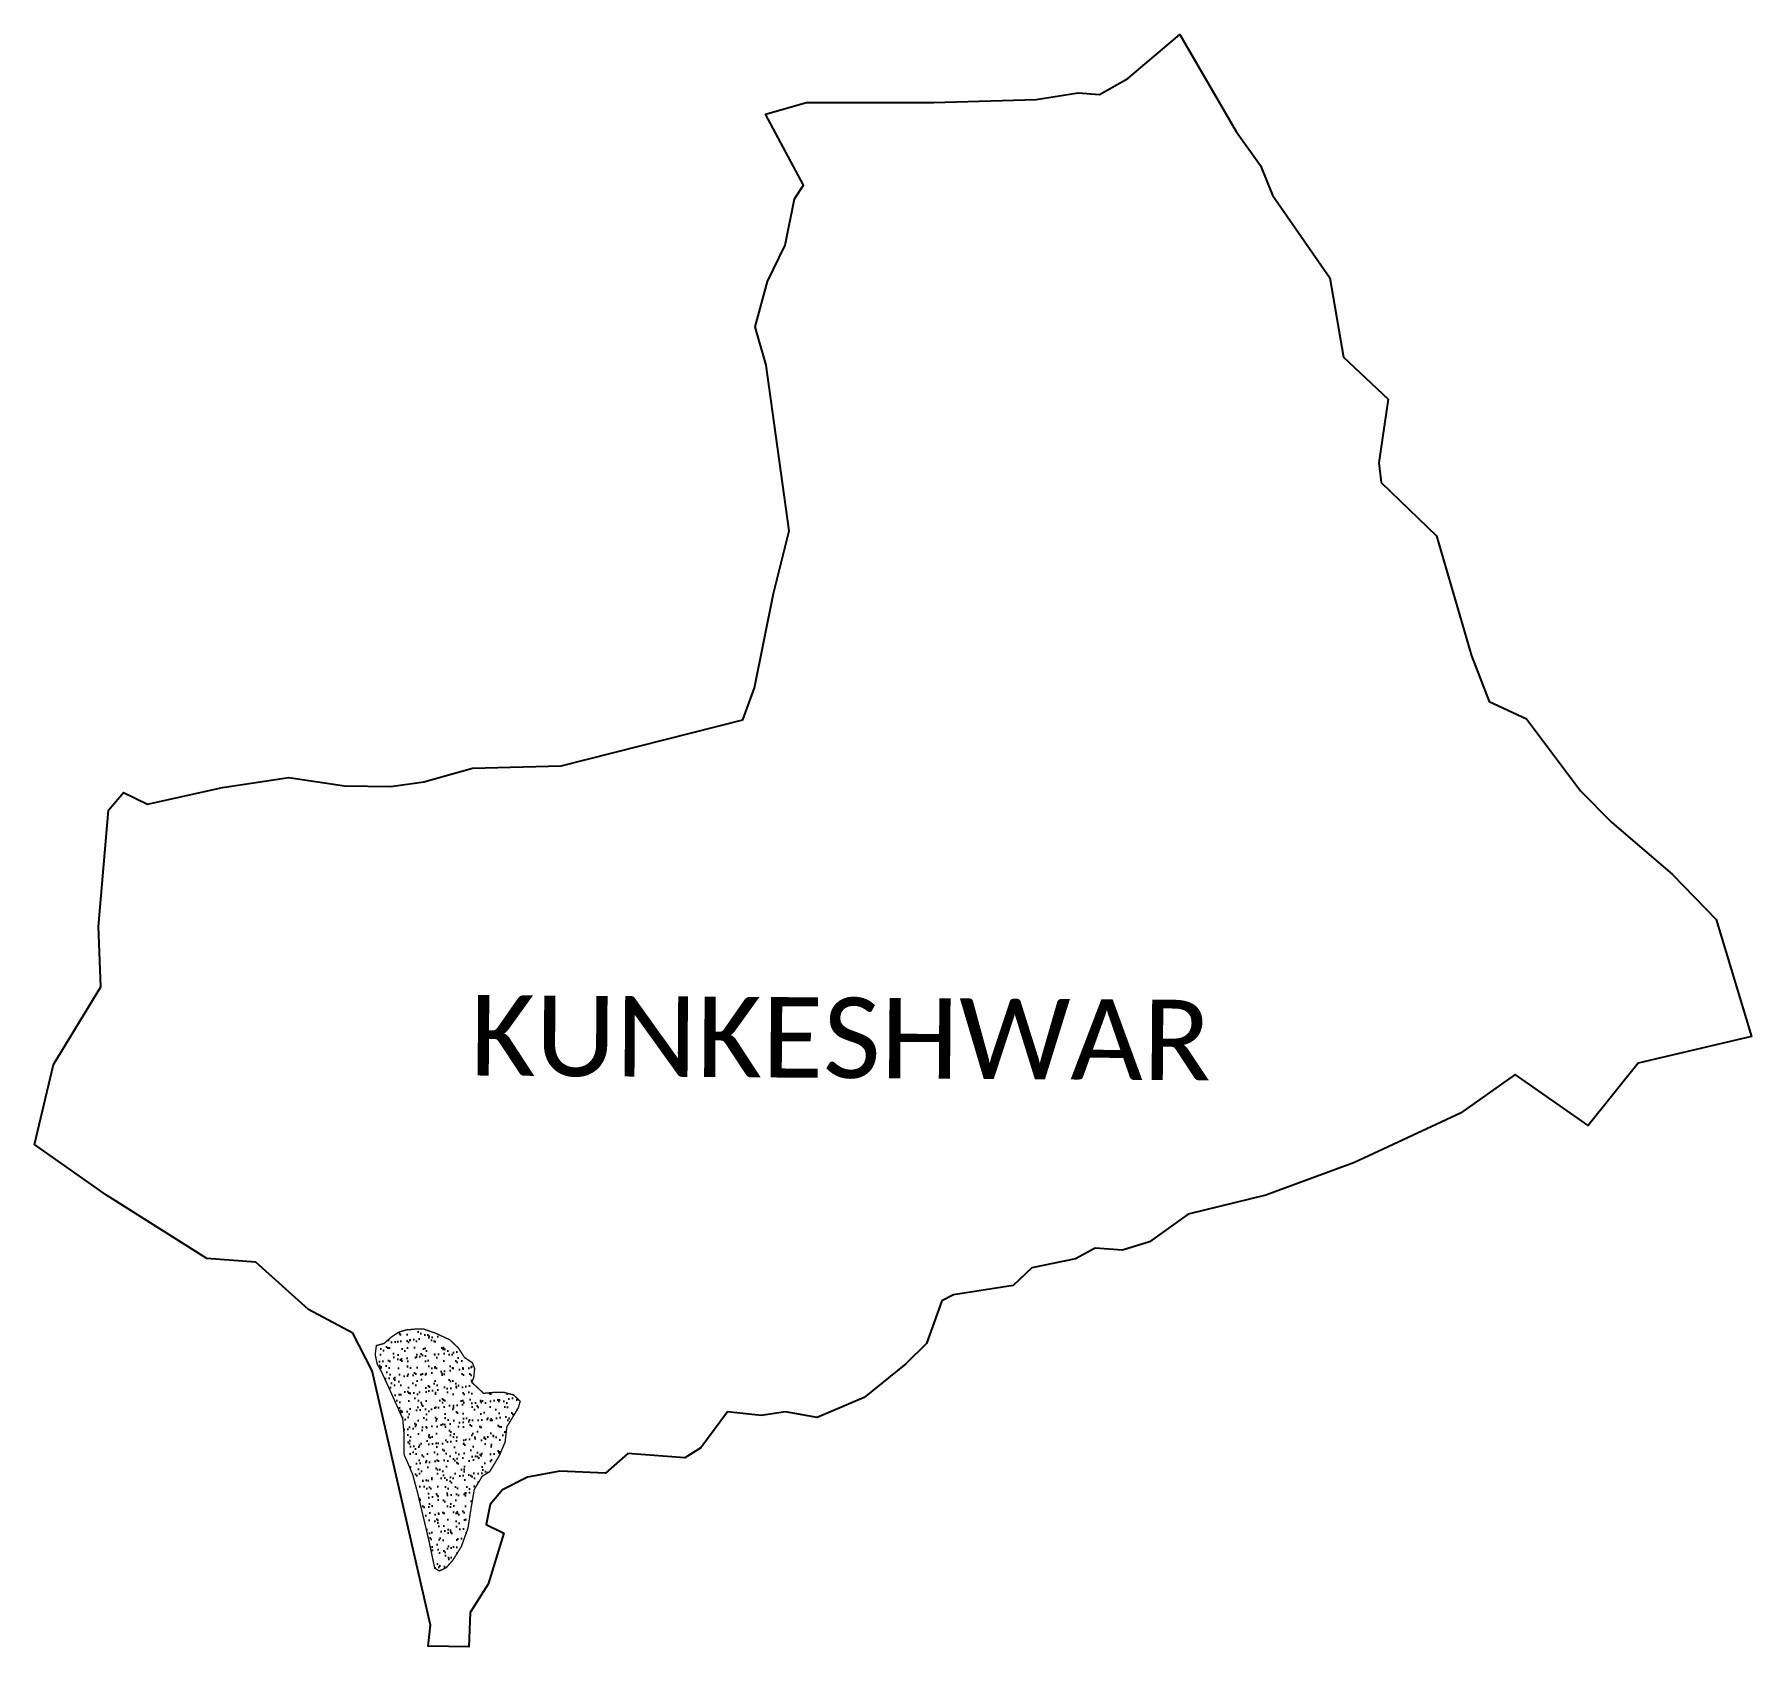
# Model space of a CAD drawing. Header units: metres. Extents: x 327601 to 331451, y 1805680 to 1809296.
import ezdxf

# ---------------------------------------------------------------- set-up
doc = ezdxf.new("R2010")
doc.units = ezdxf.units.M
doc.header["$MEASUREMENT"] = 0
for name, color, linetype in [('SAND DUNES', 42, 'Continuous'), ('village', 3, 'Continuous'), ('VILLAGE NAME', 250, 'Continuous')]:
    doc.layers.add(name, color=color, linetype=linetype)
doc.styles.get("Standard").update_dxf_attribs({"font": 'simplex.shx'})

msp = doc.modelspace()

# ---------------------------------------------------------------- hatches: boundary and pattern name
at = {"layer": 'SAND DUNES'}
h = msp.add_hatch(dxfattribs=at)
h.set_pattern_fill('AR-SAND', color=256, scale=0.606178, angle=-0.4518)
h.set_pattern_definition([(37.04817, (320030.725, 1796406.906), (-0.735923, 29.673885), [0, -23.403324, 0, -26.17477, 0, -25.02]), (7.04817, (320030.725, 1796406.906), (27.59093, 43.23613), [0, -12.625478, 0, -21.093786, 0, -8.083385]), (327.04817, (320011.787, 1796407.056), (47.94742, -0.290997), [0, -7.69846, 0, -27.714463, 0, -36.18277]), (317.04817, (320011.787, 1796407.056), (46.39025, 13.14807), [0, -3.84923, 0, -18.16837, 0, -20.785847])])
h.paths.add_polyline_path([(328367.6, 1806355.3), (328384.7, 1806359.8), (328401.3, 1806374.4), (328418.1, 1806385.5), (328434.6, 1806390.3), (328457.2, 1806392.4), (328474.5, 1806392), (328501.4, 1806382.5), (328532.2, 1806368.1), (328550.5, 1806350.9), (328565.4, 1806328.3), (328582.9, 1806316.6), (328588, 1806303.5), (328585.9, 1806283.6), (328581.2, 1806273), (328608.1, 1806248.1), (328629, 1806250), (328654.1, 1806250.1), (328674.9, 1806244.7), (328690.1, 1806230.4), (328685.7, 1806215.1), (328660.2, 1806173.1), (328656.2, 1806138.7), (328643.2, 1806108.2), (328621.8, 1806072.6), (328604.9, 1806062.1), (328587.1, 1806032.5), (328579.5, 1805987.7), (328573.1, 1805946), (328558, 1805904.2), (328539.6, 1805874.6), (328524.4, 1805857.1), (328508.7, 1805849.7), (328498.4, 1805855.9), (328486.1, 1805914.6), (328460.3, 1806023.9), (328449.1, 1806065.9), (328436.3, 1806096.1), (328430, 1806109.8), (328429.3, 1806129.7), (328429.3, 1806161.5), (328426.6, 1806191.3), (328399.6, 1806251.8), (328379.5, 1806295.6), (328369.5, 1806314), (328365, 1806334.8)])

# ---------------------------------------------------------------- linework, layer by layer
at = {"layer": 'SAND DUNES', "const_width": 3.03, "flags": 128}
msp.add_lwpolyline([(328367.6, 1806355.3), (328384.7, 1806359.8), (328401.3, 1806374.4), (328418.1, 1806385.5), (328434.6, 1806390.3), (328457.2, 1806392.4), (328474.5, 1806392), (328501.4, 1806382.5), (328532.2, 1806368.1), (328550.5, 1806350.9), (328565.4, 1806328.3), (328582.9, 1806316.6), (328588, 1806303.5), (328585.9, 1806283.6), (328581.2, 1806273), (328608.1, 1806248.1), (328629, 1806250), (328654.1, 1806250.1), (328674.9, 1806244.7), (328690.1, 1806230.4), (328685.7, 1806215.1), (328660.2, 1806173.1), (328656.2, 1806138.7), (328643.2, 1806108.2), (328621.8, 1806072.6), (328604.9, 1806062.1), (328587.1, 1806032.5), (328579.5, 1805987.7), (328573.1, 1805946), (328558, 1805904.2), (328539.6, 1805874.6), (328524.4, 1805857.1), (328508.7, 1805849.7), (328498.4, 1805855.9), (328486.1, 1805914.6), (328460.3, 1806023.9), (328449.1, 1806065.9), (328436.3, 1806096.1), (328430, 1806109.8), (328429.3, 1806129.7), (328429.3, 1806161.5), (328426.6, 1806191.3), (328399.6, 1806251.8), (328379.5, 1806295.6), (328369.5, 1806314), (328365, 1806334.8)], close=True, dxfattribs=at)
at = {"layer": 'village', "color": 3, "true_color": 0x00ff00}
msp.add_polyline3d([(330620.3, 1808290.9, 0), (330744.6, 1808171.6, 0), (330823.1, 1807902.4, 0), (330862.3, 1807799.7, 0), (330946.2, 1807760.9, 0), (331067.4, 1807599.4, 0), (331137, 1807529.2, 0), (331273.6, 1807411.7, 0), (331371.6, 1807311, 0), (331451, 1807048.1, 0), (331196.6, 1806988.3, 0), (331084.7, 1806848.6, 0), (330921.1, 1806962.8, 0), (330798.4, 1806876.8, 0), (330560.9, 1806765.6, 0), (330361.8, 1806692.7, 0), (330188, 1806649.7, 0), (330100.9, 1806588.2, 0), (330040.5, 1806569.3, 0), (329979.5, 1806574, 0), (329935.2, 1806549.6, 0), (329836.9, 1806529.8, 0), (329795.1, 1806489.8, 0), (329661.3, 1806469.2, 0), (329635.4, 1806455.4, 0), (329600.7, 1806360, 0), (329554.6, 1806314, 0), (329461.5, 1806238.9, 0), (329355.9, 1806193.9, 0), (329285.2, 1806206.9, 0), (329230, 1806198.6, 0), (329154.9, 1806206.4, 0), (329095, 1806125.5, 0), (329059.1, 1806103.7, 0), (328931.2, 1806113.1, 0), (328881.2, 1806068.9, 0), (328779.2, 1806073.7, 0), (328706.2, 1806059.9, 0), (328650.7, 1806031.5, 0), (328622.4, 1805999.1, 0), (328613.9, 1805953.7, 0), (328653.4, 1805934.3, 0), (328618.3, 1805820.1, 0), (328578.2, 1805756.2, 0), (328574.9, 1805679.9, 0), (328483.7, 1805681.3, 0), (328489.1, 1805728, 0), (328358.4, 1806298.6, 0), (328314.7, 1806383.1, 0), (328215.2, 1806435.9, 0), (328097, 1806542.5, 0), (327987.2, 1806550.6, 0), (327762.2, 1806692.7, 0), (327600.8, 1806806.1, 0), (327643.7, 1806985.6, 0), (327750.2, 1807159.5, 0), (327744.5, 1807295.4, 0), (327767.3, 1807556.3, 0), (327801, 1807595.6, 0), (327854.5, 1807569.7, 0), (328022.3, 1807606.5, 0), (328171.4, 1807629.4, 0), (328296.1, 1807610.7, 0), (328400, 1807609.1, 0), (328473.8, 1807619.9, 0), (328583.3, 1807650.1, 0), (328781.6, 1807655.6, 0), (329188.9, 1807758.9, 0), (329215.4, 1807830.2, 0), (329257.7, 1808041.6, 0), (329292.9, 1808182.3, 0), (329241.6, 1808553.8, 0), (329216.7, 1808640.1, 0), (329244.7, 1808741.5, 0), (329284.5, 1808823.5, 0), (329305.1, 1808927, 0), (329325.6, 1808957.7, 0), (329240.1, 1809117.3, 0), (329332.1, 1809142.8, 0), (329617.6, 1809142.8, 0), (329846.8, 1809149.6, 0), (329940.7, 1809165.1, 0), (329989, 1809161.4, 0), (330052.7, 1809197.3, 0), (330169.1, 1809296, 0), (330295.2, 1809078.3, 0), (330350.1, 1809001.8, 0), (330376.4, 1808935.1, 0), (330505.1, 1808749.9, 0), (330536.2, 1808572.1, 0), (330636.2, 1808477.4, 0), (330614.8, 1808335.3, 0)], close=True, dxfattribs=at)

# ---------------------------------------------------------------- texts
at = {"layer": 'VILLAGE NAME', "insert": (328578.8, 1807141.4), "char_height": 180.345, "attachment_point": 1, "rotation": 359.6139}
msp.add_mtext_dynamic_manual_height_columns('{\\fCalibri|b0|i0|c0|p34;KUNKESHWAR}', width=3252.397, gutter_width=901.7, heights=[0], dxfattribs=at)

doc.saveas('drawing.dxf')
